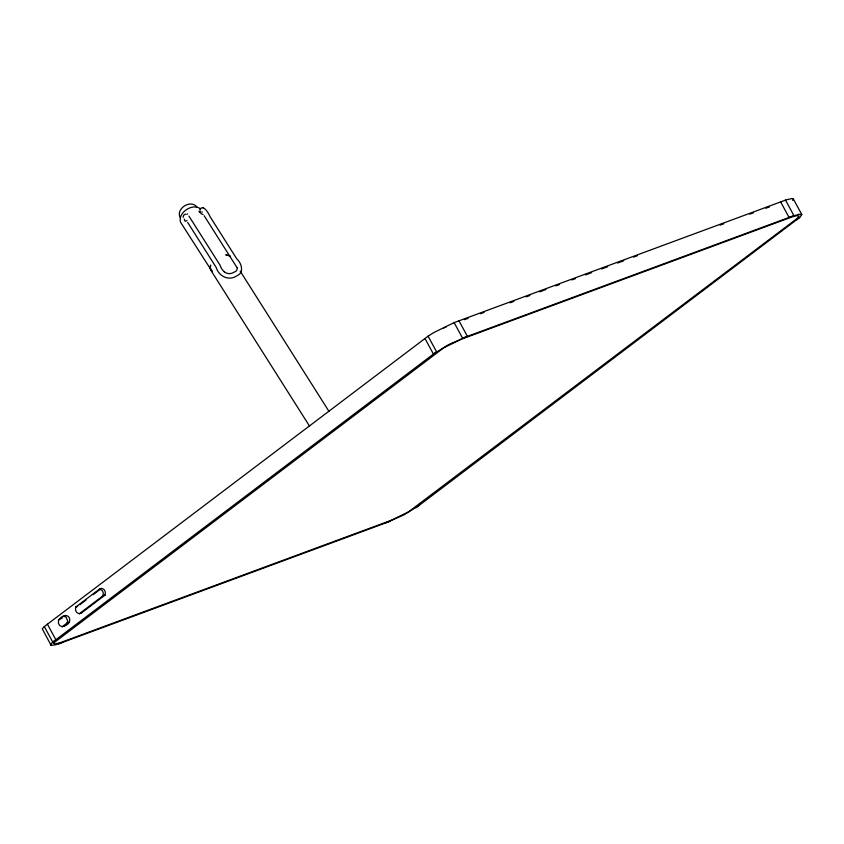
<?xml version="1.0" encoding="UTF-8"?>
<svg xmlns="http://www.w3.org/2000/svg" width="844" height="844" viewBox="0 0 844 844"><rect width="100%" height="100%" fill="white"/><g stroke="black" fill="none" stroke-linecap="round" stroke-linejoin="round"><path stroke-width="1.27" d="M183.148 217.33L183.612 215.262L185.553 214.017M63.363 642.115L55.451 644.848L51.115 645.354L42.253 628.833L44.321 626.554L428.087 336.176L433.869 332.515L454.135 322.619L786.239 199.838L791.915 198.551L793.36 198.994L801.8 214.555L800.112 217.098L796.588 219.799M50.64 645.006L51.262 643.529L55.862 639.763L47.412 624.201M793.36 198.994L792.738 200.471M210.188 267.506C211.696 261.524 209.09 268.276 210.989 270.502L309.611 426.241M199.764 209.882C203.098 203.066 208.964 214.007 210.103 216.729L236.7 258.749C241.637 263.18 244.538 272.686 236.774 275.872C228.745 281.326 218.712 276.262 216.148 267.379L187.611 222.331M58.531 620.066L58.426 622.893A4.484 3.091 69.7 0 0 59.924 625.657L62.15 626.733C76.361 623.727 67.974 607.849 58.531 620.066L62.509 617.861M75.654 607.11L75.549 609.938A4.484 3.091 69.7 0 0 77.047 612.702L79.273 613.778L81.351 613.008L105.194 594.967L105.289 592.129A4.484 3.091 69.7 0 0 103.791 589.376L101.575 588.3L99.497 589.07L75.654 607.11L77.732 606.34M79.273 613.778L103.116 595.737L103.221 592.899A4.484 3.091 69.7 0 0 101.723 590.146L99.497 589.07M62.15 626.733L66.908 623.136L67.784 621.1L65.906 616.837L63.289 616.468M186.957 220.548L185.1 221.276L184.235 219.081M419.014 505.482L403.886 514.914L385.012 523.174M79.8 604.779L86.025 600.063M93.283 594.577L100.541 589.08M415.913 507.824L799.679 217.446M443.701 327.999L446.413 326.702M464.411 319.686L468.114 318.315M480.468 313.746L484.171 312.375M510.114 302.785L513.817 301.413M526.171 296.845L529.874 295.474M539.759 291.824L545.931 289.534M555.816 285.884L559.519 284.512M571.873 279.944L575.576 278.573M585.462 274.922L591.633 272.633M601.519 268.983L607.691 266.704M617.576 263.043L623.748 260.764M633.633 257.114L637.336 255.743M720.101 225.137L723.804 223.765M749.746 214.176L753.449 212.804M765.803 208.236L769.506 206.864M103.116 595.737L105.194 594.967M66.908 623.136L68.976 622.366M58.51 643.909L389.865 521.381M200.302 211.074L199.564 212.076L201.41 213.806A2.68 0.665 32.7 0 0 202.381 214.302A2.627 0.559 31.4 0 0 203.014 214.513M80.792 612.955L81.351 613.008M63.669 625.91L64.228 625.963M200.661 208.974C192.812 202.581 177.588 212.551 180.542 222.204L212.182 271.62M203.309 207.687L202.644 207.55M202.37 212.044L201.758 211.992M229.842 255.816L225.781 254.846L229.927 255.932M212.371 271.662L210.251 268.044M801.8 214.555L798.899 214.27L789.077 217.446L780.637 201.885M188.95 216.106L220.052 265.195C222.215 271.747 227.722 276.157 234.284 272.063C237.175 271.462 237.618 268.107 237.08 267.727M196.916 207.065C190.892 198.931 175.499 208.626 180.194 217.573M224.23 271.768L224.019 271.462M204.195 215.779L236.974 267.537M240.234 271.198L328.949 411.313M785.49 200.091L793.93 215.653L462.575 338.17L454.135 322.619M458.988 320.825L467.428 336.376L448.554 344.637L433.426 354.069L424.986 338.518M428.087 336.176L436.527 351.726L52.761 642.105L44.321 626.554M186.798 214.513A9.938 6.066 -32.4 0 1 187.516 213.901M198.846 211.232A9.938 6.066 -32.4 0 1 200.302 212.34M53.499 643.086L54.712 644.004L60.124 642.717L391.278 520.284L408.718 511.738L797.242 218.374L798.983 215.937L796.462 215.695L792.316 216.834L461.172 339.277L443.733 347.812L53.499 643.086"/></g></svg>
